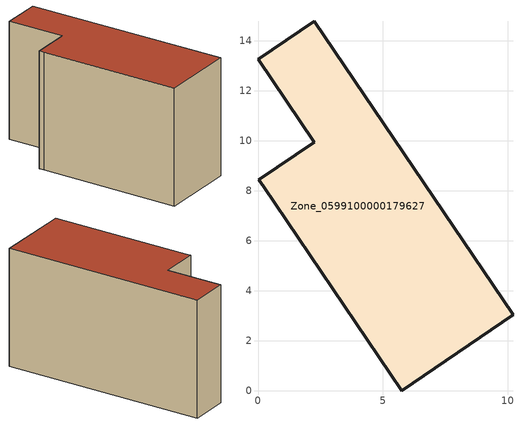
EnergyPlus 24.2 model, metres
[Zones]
Zone_0599100000179627
 floor ground (C_G): 0.22,8.17 0.03,8.45 2.25,9.95 0,13.26 2.25,14.78 10.21,3.03 5.75,0 z0
 wall outside (C_F): 10.21,3.03 2.25,14.78 0,13.26 2.25,9.95 0.03,8.45 0.22,8.17 5.75,0 10.21,3.03 z0:8.26
 roof outside (C_R): 0.03,8.45 0.22,8.17 5.75,0 10.21,3.03 2.25,14.78 0,13.26 2.25,9.95 z8.26
[BUILDING]
Pand.0599100000179627: North Axis=0; Terrain=City; Loads Convergence Tolerance Value=0.04; Temperature Convergence Tolerance Value=0.4; Solar Distribution=FullExterior; Maximum Number of Warmup Days=25; Minimum Number of Warmup Days=1
[Site:Location]
Rotterdam.The.Hague.AP_ZH_NLD Design_Conditions: Latitude=51.96; Longitude=4.45; Time Zone=1; Elevation=-4.5
[SITE:GROUNDTEMPERATURE:BUILDINGSURFACE]
18, 18, 18, 18, 18, 18, 18, 18, 18, 18, 18, 18
[MATERIAL] Thermal Absorptance=0.9; Solar Absorptance=0.7; Visible Absorptance=0.7
Name | Roughness | Thickness | Conductivity | Density | Specific Heat
G.TI.1975-1991 | MediumSmooth | 0.15 | 0.288461 | 540 | 1210
F.TI.1975-1991 | Rough | 0.3 | 0.230769 | 1920 | 840
R.TI.1975-1991 | MediumRough | 0.2 | 0.153846 | 1500 | 1000
[CONSTRUCTION]
C_G: G.TI.1975-1991
C_F: F.TI.1975-1991
C_R: R.TI.1975-1991
[ZONE]
Zone_0599100000179627: Type=1; Multiplier=1; Ceiling Height=Autocalculate; Volume=Autocalculate; Floor Area=autocalculate; Part of Total Floor Area=Yes
[ZONEINFILTRATION:DESIGNFLOWRATE]
Infil_Zone_0599100000179627: Zone or ZoneList or Space or SpaceList=Zone_0599100000179627; Schedule=AlwaysOn; Design Flow Rate Calculation Method=Flow/Area; Flow Rate per Floor Area=0.003; Constant Term Coefficient=1; Temperature Term Coefficient=0; Velocity Term Coefficient=0; Velocity Squared Term Coefficient=0
[HVACTEMPLATE:ZONE:IDEALLOADSAIRSYSTEM]
Zone_0599100000179627: Maximum Heating Supply Air Temperature=50; Minimum Cooling Supply Air Temperature=13; Maximum Heating Supply Air Humidity Ratio=0.0156; Minimum Cooling Supply Air Humidity Ratio=0.0077; Heating Limit=NoLimit; Cooling Limit=NoLimit; Dehumidification Control Type=ConstantSensibleHeatRatio; Cooling Sensible Heat Ratio=0.7; Dehumidification Setpoint=60; Humidification Control Type=None; Humidification Setpoint=30; Outdoor Air Method=None; Outdoor Air Flow Rate per Person=0.00944; Outdoor Air Flow Rate per Zone Floor Area=0; Outdoor Air Flow Rate per Zone=0; Demand Controlled Ventilation Type=None; Outdoor Air Economizer Type=NoEconomizer; Heat Recovery Type=None; Sensible Heat Recovery Effectiveness=0.7; Latent Heat Recovery Effectiveness=0.65
[ZONECONTROL:THERMOSTAT]
ThermostatControl_Zone_0599100000179627: Zone or ZoneList=Zone_0599100000179627; Control Type Schedule=DualSetpointControlType; Control 1=Thermostat_Zone_0599100000179627; Temperature Difference Between Cutout And Setpoint=0
[THERMOSTATSETPOINT:DUALSETPOINT]
Thermostat_Zone_0599100000179627: Heating Setpoint Temperature Schedule=HeatingSetpoint_Zone_0599100000179627; Cooling Setpoint Temperature Schedule=CoolingSetpoint_Zone_0599100000179627
[SCHEDULE:COMPACT]
HeatingSetpoint_Zone_0599100000179627: Through: 12/31, For: AllDays, Until: 24:00, 21
CoolingSetpoint_Zone_0599100000179627: Through: 12/31, For: AllDays, Until: 24:00, 24
DualSetpointControlType: Through: 12/31, For: AllDays, Until: 24:00, 4
AlwaysOn: Through: 12/31, For: AllDays, Until: 24:00, 1
